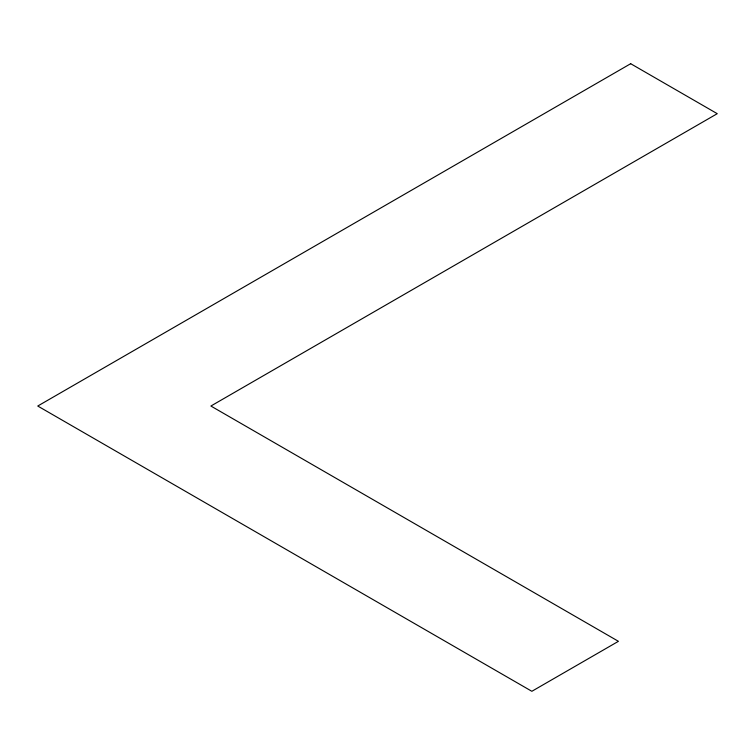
<?xml version="1.0" encoding="UTF-8"?>
<svg xmlns="http://www.w3.org/2000/svg" width="755" height="755" viewBox="0 0 755 755"><rect width="100%" height="100%" fill="white"/><g stroke="black" fill="none" stroke-linecap="round" stroke-linejoin="round"><path stroke-width="1.13" d="M630.68 63.703L37.75 406.03L531.86 691.297L618.43 641.316L210.89 406.03L717.25 113.684L630.68 63.703"/></g></svg>
